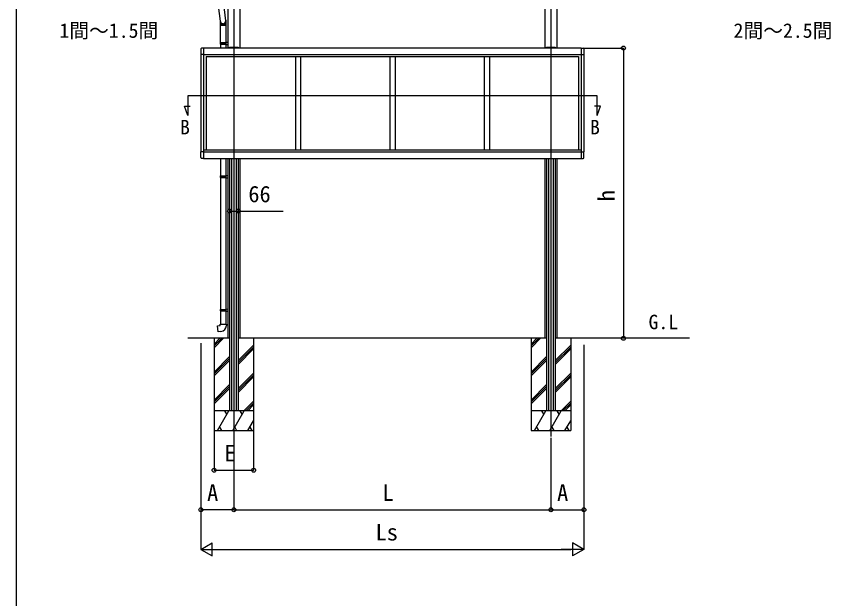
# Model space of a CAD drawing. Units: millimetres, scale not verified. Extents: x -8750 to 8750, y -13001 to 12944.
# Drawn here: x -8750 to -2574, y 6285 to 10700 of the extents above; entities that cross this region are included whole.
import ezdxf
from ezdxf.enums import TextEntityAlignment as Align

# ---------------------------------------------------------------- set-up
doc = ezdxf.new("R2010")
doc.units = ezdxf.units.MM
doc.header["$LTSCALE"] = 70
for name, color, linetype in [('0-2_USER1', 3, 'Continuous'), ('0-3_YKK_12', 2, 'Continuous'), ('0-4_YKK_13', 4, 'Continuous'), ('0-5_YKK_A1', 4, 'Continuous'), ('0-6_YKK_D', 6, 'Continuous'), ('0-7_YKK_ZWAK', 7, 'Continuous')]:
    doc.layers.add(name, color=color, linetype=linetype)
doc.styles.add('ＭＳ ゴシック', font='')
doc.styles.get('ＭＳ ゴシック').set_extended_font_data('MS Gothic')

msp = doc.modelspace()

# ---------------------------------------------------------------- linework, layer by layer
at = {"layer": '0-3_YKK_12'}
for p, q in [((-7100, 10852.47), (-7100, 7608.9)), ((-4696, 10852.47), (-4696, 7608.9)), ((-7100, 10527.61), (-7100, 7506.53)), ((-4696, 10527.61), (-4696, 7513.5)), ((-7475.52, 10018.04), (-7430.75, 10018.04))]:
    msp.add_line(p, q, dxfattribs=at)
for points in [[(-4346, 9947.91), (-4346, 10097.17), (-7450, 10097.17), (-7450, 9947.91), (-7475.52, 10018.04)], [(-4346, 9947.91), (-4320.48, 10018.04), (-4365.25, 10018.04)]]:
    msp.add_lwpolyline(points, dxfattribs=at)
at = {"layer": '0-4_YKK_13'}
for p, q in [((-7218.15, 10778.91), (-7203.14, 10663.56)), ((-7161.23, 10666.34), (-7177.1, 10795.39)), ((-7204.2, 10639.94), (-7204.2, 10629.94)), ((-7181.76, 10639.94), (-7204.2, 10639.94)), ((-7181.76, 10629.94), (-7204.2, 10629.94)), ((-7202.83, 10659.52), (-7202.66, 10660.6)), ((-7201.2, 10500.93), (-7201.2, 10629.94)), ((-7158.2, 10639.94), (-7181.76, 10639.94)), ((-7158.2, 10629.94), (-7181.76, 10629.94)), ((-7161.3, 10664.44), (-7160.9, 10663.64)), ((-7159.62, 10669.48), (-7159.78, 10670.15)), ((-7159.2, 10503.49), (-7159.2, 10629.94)), ((-7158.2, 10629.94), (-7158.2, 10639.94)), ((-7203.2, 10498.93), (-7202.2, 10500.93)), ((-7203.2, 10498.93), (-7159.2, 10498.93)), ((-7203.2, 10498.93), (-7203.2, 10490.93)), ((-7202.2, 10500.93), (-7159.2, 10500.93)), ((-7163.68, 10498.93), (-7164.11, 10500.93)), ((-7161.2, 10503.43), (-7145.2, 10503.9)), ((-7161.2, 10501.43), (-7161.2, 10503.43)), ((-7161.2, 10501.43), (-7159.2, 10501.43)), ((-7159.2, 10500.93), (-7159.2, 10500.38)), ((-7145.2, 10503.9), (-7145.2, 10485.96)), ((-7350.5, 10453.11), (-7350.5, 10410.2)), ((-7330, 10459.4), (-7345.29, 10458.6)), ((-7203.2, 10490.93), (-7159.2, 10490.93)), ((-7203.2, 10490.93), (-7202.2, 10488.93)), ((-7202.2, 10488.93), (-7159.2, 10488.93)), ((-7201.2, 10488.93), (-7201.2, 10458.9)), ((-7161.2, 10486.43), (-7161.2, 10488.43)), ((-7161.2, 10486.43), (-7145.2, 10485.96)), ((-7159.2, 10458.9), (-7159.2, 10486.37)), ((-7132.41, 10466.4), (-7131.91, 10466.4)), ((-7132, 10463.9), (-7068, 10463.9)), ((-7131.91, 10466.4), (-7068.09, 10466.4)), ((-7068.09, 10466.4), (-7067.59, 10466.4)), ((-7066.5, 10463.9), (-7068, 10463.9)), ((-7066.6, 10465.46), (-7066.5, 10463.9)), ((-4728.41, 10466.4), (-4727.91, 10466.4)), ((-4728, 10463.9), (-4664, 10463.9)), ((-4727.91, 10466.4), (-4664.09, 10466.4)), ((-4664.09, 10466.4), (-4663.59, 10466.4)), ((-4662.5, 10463.9), (-4664, 10463.9)), ((-4662.6, 10465.46), (-4662.5, 10463.9)), ((-4466, 10459.4), (-4450.71, 10458.6)), ((-4445.5, 10453.11), (-4445.5, 10410.2)), ((-7330, 10410.2), (-7350.5, 10410.2)), ((-4466, 10410.2), (-4445.5, 10410.2)), ((-7330, 9671.6), (-7350.5, 9671.6)), ((-7350.5, 9628.69), (-7350.5, 9671.6)), ((-4466, 9671.6), (-4445.5, 9671.6)), ((-4445.5, 9628.69), (-4445.5, 9671.6)), ((-7330, 9622.4), (-7345.29, 9623.2)), ((-7201.2, 9622.9), (-7201.2, 9489.7)), ((-7159.2, 9492.26), (-7159.2, 9622.9)), ((-4466, 9622.4), (-4450.71, 9623.2)), ((-7203.2, 9487.7), (-7202.2, 9489.7)), ((-7203.2, 9487.7), (-7159.2, 9487.7)), ((-7203.2, 9487.7), (-7203.2, 9479.7)), ((-7203.2, 9479.7), (-7159.2, 9479.7)), ((-7203.2, 9479.7), (-7202.2, 9477.7)), ((-7202.2, 9489.7), (-7159.2, 9489.7)), ((-7202.2, 9477.7), (-7159.2, 9477.7)), ((-7201.2, 9477.7), (-7201.2, 8478.47)), ((-7163.68, 9487.7), (-7164.11, 9489.7)), ((-7161.2, 9492.2), (-7145.2, 9492.67)), ((-7161.2, 9490.2), (-7161.2, 9492.2)), ((-7161.2, 9490.2), (-7159.2, 9490.2)), ((-7161.2, 9475.2), (-7161.2, 9477.2)), ((-7161.2, 9475.2), (-7145.2, 9474.73)), ((-7159.2, 9489.7), (-7159.2, 9489.15)), ((-7159.2, 8481.03), (-7159.2, 9475.14)), ((-7145.2, 9492.67), (-7145.2, 9474.73)), ((-7203.2, 8476.47), (-7202.2, 8478.47)), ((-7203.2, 8476.47), (-7159.2, 8476.47)), ((-7203.2, 8476.47), (-7203.2, 8468.47)), ((-7203.2, 8468.47), (-7159.2, 8468.47)), ((-7203.2, 8468.47), (-7202.2, 8466.47)), ((-7202.2, 8478.47), (-7159.2, 8478.47)), ((-7202.2, 8466.47), (-7159.2, 8466.47)), ((-7201.2, 8466.47), (-7201.2, 8366.47)), ((-7163.68, 8476.47), (-7164.11, 8478.47)), ((-7161.2, 8480.97), (-7145.2, 8481.44)), ((-7161.2, 8478.97), (-7161.2, 8480.97)), ((-7161.2, 8478.97), (-7159.2, 8478.97)), ((-7161.2, 8463.97), (-7161.2, 8465.97)), ((-7161.2, 8463.97), (-7145.2, 8463.5)), ((-7159.2, 8478.47), (-7159.2, 8477.92)), ((-7159.2, 8366.47), (-7159.2, 8463.91)), ((-7145.2, 8481.44), (-7145.2, 8463.5)), ((-7203.2, 8366.47), (-7157.2, 8366.47)), ((-7203.2, 8356.47), (-7203.2, 8366.47)), ((-7157.2, 8366.47), (-7157.2, 8355.55))]:
    msp.add_line(p, q, dxfattribs=at)
for points in [[(-7204.88, 10661.48), (-7204.88, 10661.47), (-7204.88, 10661.42), (-7204.88, 10661.28), (-7204.87, 10661.09), (-7204.86, 10660.83), (-7204.85, 10660.51), (-7204.83, 10660.12), (-7204.81, 10659.69), (-7204.8, 10659.23), (-7204.78, 10658.73), (-7204.76, 10658.2), (-7204.74, 10657.64), (-7204.71, 10657.03), (-7204.69, 10656.4), (-7204.67, 10655.73), (-7204.64, 10655.03), (-7204.62, 10654.29), (-7204.59, 10653.53), (-7204.57, 10652.73), (-7204.54, 10651.9), (-7204.51, 10651.05), (-7204.48, 10650.16), (-7204.46, 10649.25), (-7204.43, 10648.3), (-7204.4, 10647.34), (-7204.37, 10646.35), (-7204.34, 10645.33), (-7204.31, 10644.29), (-7204.26, 10642.14), (-7204.2, 10639.94)], [(-7158.2, 10639.94), (-7158.18, 10641.59), (-7158.16, 10643.23), (-7158.15, 10644.83), (-7158.14, 10646.38), (-7158.14, 10647.9), (-7158.14, 10649.38), (-7158.14, 10650.8), (-7158.15, 10651.5), (-7158.15, 10652.18), (-7158.16, 10652.85), (-7158.17, 10653.51), (-7158.18, 10654.15), (-7158.19, 10654.78), (-7158.2, 10655.39), (-7158.21, 10656), (-7158.22, 10656.59), (-7158.24, 10657.16), (-7158.27, 10658.28), (-7158.31, 10659.36), (-7158.35, 10660.4), (-7158.41, 10661.43), (-7158.47, 10662.44), (-7158.55, 10663.46), (-7158.59, 10663.93), (-7158.64, 10664.38), (-7158.68, 10664.79), (-7158.72, 10665.18), (-7158.77, 10665.53), (-7158.82, 10665.86), (-7158.86, 10666.17), (-7158.91, 10666.45), (-7158.96, 10666.71), (-7159.01, 10666.94), (-7159.06, 10667.15), (-7159.11, 10667.35), (-7159.2, 10667.72), (-7159.29, 10668.07), (-7159.46, 10668.78), (-7159.62, 10669.48)], [(-7163.68, 10498.93), (-7163.68, 10490.93), (-7164.11, 10488.93)], [(-7161.2, 10488.43), (-7159.2, 10488.43), (-7159.2, 10501.43)], [(-7132, 10463.9), (-7133.5, 10463.9), (-7133.4, 10465.46)], [(-4728, 10463.9), (-4729.5, 10463.9), (-4729.4, 10465.46)], [(-7163.68, 9487.7), (-7163.68, 9479.7), (-7164.11, 9477.7)], [(-7161.2, 9477.2), (-7159.2, 9477.2), (-7159.2, 9490.2)], [(-7163.68, 8476.47), (-7163.68, 8468.47), (-7164.11, 8466.47)], [(-7161.2, 8465.97), (-7159.2, 8465.97), (-7159.2, 8478.97)], [(-7198.28, 8310.72), (-7219.11, 8308.9), (-7223.12, 8354.72), (-7203.2, 8356.47)]]:
    msp.add_lwpolyline(points, dxfattribs=at)
for centre, radius, start, end in [((-7182.34, 10664.91), 22.83, 163.07732, 270.24113), ((-7182.32, 10664.93), 21.26, 175.85634, 270.19793), ((-7182.14, 10665.01), 22.93, 269.73809, 27.52309), ((-7182.17, 10665.04), 21.36, 269.80233, 14.46455), ((-7345, 10453.11), 5.5, 93, 180), ((-7132.41, 10465.4), 1, 90, 176.5), ((-7067.59, 10465.4), 1, 3.5, 90), ((-4728.41, 10465.4), 1, 90, 176.5), ((-4663.59, 10465.4), 1, 3.5, 90), ((-4451, 10453.11), 5.5, 0, 87), ((-7345, 9628.69), 5.5, 180, 267), ((-4451, 9628.69), 5.5, 273, 0), ((-7202.2, 8355.55), 45, 275, 0)]:
    msp.add_arc(centre, radius, start, end, dxfattribs=at)
msp.add_ellipse((-7182.19, 10664.95), major_axis=(13.55, 16.1), ratio=0.996179, start_param=2.3347853, end_param=5.476378, dxfattribs=at)
at = {"layer": '0-5_YKK_A1'}
for p, q in [((-7145.2, 10878.39), (-7145.2, 10458.9)), ((-7054.8, 10878.39), (-7054.8, 10458.9)), ((-4741.2, 10878.39), (-4741.2, 10458.9)), ((-4650.8, 10878.39), (-4650.8, 10458.9)), ((-7330, 10459.4), (-7330, 9622.4)), ((-4466, 10458.9), (-7330, 10458.9)), ((-7133, 10463.82), (-7133, 10458.82)), ((-7117.5, 10463.9), (-7117.5, 10458.9)), ((-7082.5, 10463.9), (-7082.5, 10458.9)), ((-7067, 10463.82), (-7067, 10458.82)), ((-4729, 10463.9), (-4729, 10458.9)), ((-4713.5, 10463.9), (-4713.5, 10458.9)), ((-4678.5, 10463.9), (-4678.5, 10458.9)), ((-4663, 10463.9), (-4663, 10458.9)), ((-4466, 10459.6), (-4466, 9622.4)), ((-7350, 10410.2), (-7350, 9671.6)), ((-7330, 10410.4), (-4466, 10410.4)), ((-7310, 10394.4), (-7310, 9687.4)), ((-7310, 10394.4), (-4486, 10394.4)), ((-6634, 10394.63), (-6634, 9687.4)), ((-6594, 10391.14), (-6594, 9687.4)), ((-5918, 10394.63), (-5918, 9687.4)), ((-5878, 10391.14), (-5878, 9687.4)), ((-5202, 10394.4), (-5202, 9687.4)), ((-5162, 10394.4), (-5162, 9687.4)), ((-4486, 10394.4), (-4486, 9687.4)), ((-4486, 10394.4), (-4486, 9687.4)), ((-4446, 10410.2), (-4446, 9671.6)), ((-7330, 9687.4), (-4466, 9687.4)), ((-7330, 9671.4), (-4466, 9671.4)), ((-4466, 9687.4), (-4466, 9671.4)), ((-7330, 9622.9), (-4466, 9622.9)), ((-7145.2, 9622.9), (-7145.2, 8258.9)), ((-7133, 9622.9), (-7133, 7708.9)), ((-7117.5, 9622.9), (-7117.5, 7708.9)), ((-7082.5, 9622.9), (-7082.5, 7708.9)), ((-7067, 9622.9), (-7067, 7708.9)), ((-7054.8, 9622.9), (-7054.8, 8258.9)), ((-4741.2, 9622.9), (-4741.2, 8258.9)), ((-4729, 9622.9), (-4729, 7708.9)), ((-4713.5, 9622.9), (-4713.5, 7708.9)), ((-4678.5, 9622.9), (-4678.5, 7708.9)), ((-4663, 9622.9), (-4663, 7708.9)), ((-4650.8, 9622.9), (-4650.8, 8258.9)), ((-7133, 8258.9), (-7450, 8258.9)), ((-7250, 8258.9), (-7250, 7558.9)), ((-7250, 8214.92), (-7206.02, 8258.9)), ((-7250, 8200.78), (-7191.88, 8258.9)), ((-7250, 8186.64), (-7177.74, 8258.9)), ((-4729, 8258.9), (-7067, 8258.9)), ((-6950, 8258.9), (-6950, 7558.9)), ((-4846, 8258.9), (-4846, 7558.9)), ((-4846, 8214.92), (-4802.02, 8258.9)), ((-4846, 8200.78), (-4787.88, 8258.9)), ((-4846, 8186.64), (-4773.74, 8258.9)), ((-3646, 8258.9), (-4663, 8258.9)), ((-4546, 8258.9), (-4546, 7558.9)), ((-7067, 8089.55), (-6950, 8206.55)), ((-7067, 8075.41), (-6950, 8192.41)), ((-7067, 8061.27), (-6950, 8178.27)), ((-4663, 8089.55), (-4546, 8206.55)), ((-4663, 8075.41), (-4546, 8192.41)), ((-4663, 8061.27), (-4546, 8178.27)), ((-7250, 8002.79), (-7133, 8119.79)), ((-7250, 7988.65), (-7133, 8105.65)), ((-7250, 7974.51), (-7133, 8091.5)), ((-4846, 8002.79), (-4729, 8119.79)), ((-4846, 7988.65), (-4729, 8105.65)), ((-4846, 7974.51), (-4729, 8091.5)), ((-7067, 7877.42), (-6950, 7994.42)), ((-7067, 7863.28), (-6950, 7980.28)), ((-4663, 7877.42), (-4546, 7994.42)), ((-4663, 7863.28), (-4546, 7980.28)), ((-7250, 7790.66), (-7133, 7907.66)), ((-7067, 7849.14), (-6950, 7966.14)), ((-4846, 7790.66), (-4729, 7907.66)), ((-4663, 7849.14), (-4546, 7966.14)), ((-7250, 7776.52), (-7133, 7893.52)), ((-7250, 7762.37), (-7133, 7879.37)), ((-4846, 7776.52), (-4729, 7893.52)), ((-4846, 7762.37), (-4729, 7879.37)), ((-7023.39, 7708.9), (-6950, 7782.29)), ((-4619.39, 7708.9), (-4546, 7782.29)), ((-7009.25, 7708.9), (-6950, 7768.15)), ((-6995.11, 7708.9), (-6950, 7754.01)), ((-4605.25, 7708.9), (-4546, 7768.15)), ((-4591.11, 7708.9), (-4546, 7754.01)), ((-6950, 7708.9), (-7250, 7708.9)), ((-7224.51, 7558.9), (-7137.91, 7708.9)), ((-7152.91, 7682.92), (-7167.91, 7708.9)), ((-7109.04, 7558.9), (-7022.44, 7708.9)), ((-7037.44, 7682.92), (-7052.44, 7708.9)), ((-4546, 7708.9), (-4846, 7708.9)), ((-4820.51, 7558.9), (-4733.91, 7708.9)), ((-4748.91, 7682.92), (-4763.91, 7708.9)), ((-4705.04, 7558.9), (-4618.44, 7708.9)), ((-4633.44, 7682.92), (-4648.44, 7708.9)), ((-6993.57, 7558.9), (-6950, 7634.37)), ((-4589.57, 7558.9), (-4546, 7634.37)), ((-7250, 7558.9), (-6950, 7558.9)), ((-7209.51, 7584.88), (-7194.51, 7558.9)), ((-7094.04, 7584.88), (-7079.04, 7558.9)), ((-6978.57, 7584.88), (-6963.58, 7558.9)), ((-4846, 7558.9), (-4546, 7558.9)), ((-4805.51, 7584.88), (-4790.51, 7558.9)), ((-4690.04, 7584.88), (-4675.04, 7558.9)), ((-4574.57, 7584.88), (-4559.58, 7558.9))]:
    msp.add_line(p, q, dxfattribs=at)
at = {"layer": '0-6_YKK_D'}
for p, q in [((-4465, 10458.9), (-4145, 10458.9)), ((-4146, 10458.9), (-4146, 8258.9)), ((-7350, 8222.29), (-7350, 6957.9)), ((-4446, 8209.18), (-4446, 6957.9)), ((-7250, 7557.9), (-7250, 7257.9)), ((-6950, 7557.9), (-6950, 7257.9)), ((-7100, 7505.53), (-7100, 6957.9)), ((-7100, 7505.53), (-7100, 6957.9)), ((-4696, 7505.53), (-4696, 6957.9)), ((-4696, 7504.53), (-4696, 6957.9)), ((-4446, 7510.63), (-4446, 6657.9)), ((-7350, 7451.67), (-7350, 6657.9)), ((-7250, 7258.9), (-6950, 7258.9)), ((-7100, 6958.9), (-7350, 6958.9)), ((-7100, 6958.9), (-4696, 6958.9)), ((-4696, 6958.9), (-4446, 6958.9)), ((-7350, 6658.9), (-7263.4, 6708.9)), ((-7263.4, 6608.9), (-7263.4, 6708.9)), ((-4446, 6658.9), (-4532.6, 6708.9)), ((-4532.6, 6708.9), (-4532.6, 6608.9)), ((-7350, 6658.9), (-7263.4, 6608.9)), ((-7350, 6658.9), (-7176.79, 6658.9)), ((-7250, 6658.9), (-4546, 6658.9)), ((-4446, 6658.9), (-4619.21, 6658.9)), ((-4446, 6658.9), (-4532.6, 6608.9))]:
    msp.add_line(p, q, dxfattribs=at)
msp.add_lwpolyline([(-7133, 9222.9), (-7067, 9222.9), (-6726.77, 9222.9)], dxfattribs=at)
for centre in [(-4146, 10458.9), (-7133, 9222.9), (-7067, 9222.9), (-4146, 8258.9), (-7250, 7258.9), (-6950, 7258.9), (-7350, 6958.9), (-7100, 6958.9), (-7100, 6958.9), (-4696, 6958.9), (-4696, 6958.9), (-4446, 6958.9)]:
    msp.add_circle(centre, 15, dxfattribs=at)
at = {"layer": '0-7_YKK_ZWAK'}
msp.add_line((-8750, 12498.9), (-8750, -13001.1), dxfattribs=at)

# ---------------------------------------------------------------- texts
at = {"layer": '0-2_USER1', "style": 'ＭＳ ゴシック'}
for s, p in [('1間～1.5間', (-8423.01, 10503.88)), ('2間～2.5間', (-3311.08, 10503.88)), ('B', (-7508.49, 9771.9)), ('B', (-4399.49, 9771.9)), ('G.L', (-3955.81, 8294.85))]:
    msp.add_text(s, height=110, dxfattribs=at).set_placement(p, align=Align.BOTTOM_LEFT)
at = {"layer": '0-6_YKK_D', "style": 'ＭＳ ゴシック'}
for s, p in [('66', (-6990.52, 9252.9)), ('E', (-7171.96, 7288.9)), ('A', (-7303.24, 6988.9)), ('L', (-5972.86, 6988.9)), ('A', (-4649.24, 6988.9)), ('Ls', (-6025.5, 6688.9))]:
    msp.add_text(s, height=124.6, dxfattribs=at).set_placement(p, align=Align.BOTTOM_LEFT)
msp.add_text('h', height=124.6, rotation=90, dxfattribs=at).set_placement((-4176, 9297.08), align=Align.BOTTOM_LEFT)

doc.saveas('drawing.dxf')
